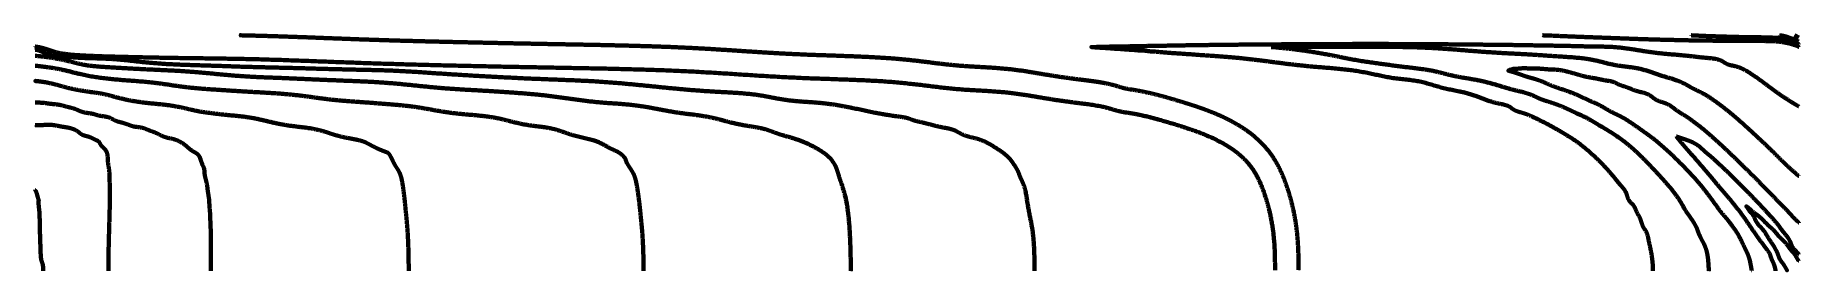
# Model space of a CAD drawing. Header units: millimetres. Extents: x 0 to 150, y 0 to 20.
import ezdxf

# ---------------------------------------------------------------- set-up
doc = ezdxf.new("R2010")
doc.units = ezdxf.units.MM
doc.layers.add('1', color=7, linetype='Continuous', true_color=0xffffff)

msp = doc.modelspace()

# ---------------------------------------------------------------- linework, layer by layer
at = {"layer": '1', "color": 163, "linetype": 'Continuous', "lineweight": 70}
msp.add_line((149.63, 20), (150, 19.81), dxfattribs=at)
for points, knots in [([(17.38, 20), (17.49, 20), (18.31, 19.98), (19.85, 19.94), (22.09, 19.87), (25.03, 19.75), (28.54, 19.62), (32.05, 19.51), (35.57, 19.43), (39.08, 19.35), (42.53, 19.28), (45.87, 19.22), (49.05, 19.16), (52.06, 19.08), (54.96, 18.98), (57.82, 18.82), (60.63, 18.63), (63.39, 18.45), (66.05, 18.33), (68.55, 18.26), (70.85, 18.17), (72.92, 18.05), (74.76, 17.87), (76.37, 17.66), (77.77, 17.49), (79.03, 17.38), (80.3, 17.31), (81.69, 17.24), (83.25, 17.1), (84.87, 16.86), (86.41, 16.58), (87.81, 16.37), (89.02, 16.22), (90.01, 16.1), (90.73, 15.99), (91.18, 15.9), (91.44, 15.84), (91.62, 15.79), (91.8, 15.75), (91.94, 15.71), (92.09, 15.66), (92.21, 15.62), (92.41, 15.56), (92.58, 15.51), (92.89, 15.44), (93.56, 15.35), (94.46, 15.18), (95.38, 14.96), (96.26, 14.72), (97.12, 14.47), (97.97, 14.21), (98.81, 13.94), (99.61, 13.66), (100.36, 13.36), (101.03, 13.07), (101.63, 12.77), (102.15, 12.48), (102.63, 12.19), (103.08, 11.89), (103.52, 11.56), (103.95, 11.19), (104.36, 10.8), (104.76, 10.36), (105.12, 9.89), (105.45, 9.4), (105.74, 8.88), (106, 8.35), (106.23, 7.78), (106.46, 7.16), (106.69, 6.45), (106.91, 5.65), (107.1, 4.77), (107.26, 3.83), (107.37, 2.86), (107.43, 1.89), (107.45, 1.14), (107.45, 0.59), (107.46, 0.23), (107.46, 0.06)], [0, 0, 0, 0, 0, 0, 0.005875, 0.042088, 0.078524, 0.115002, 0.151483, 0.187961, 0.224404, 0.26066, 0.296232, 0.330023, 0.360605, 0.387938, 0.41517, 0.444668, 0.475798, 0.505798, 0.532308, 0.554906, 0.574664, 0.5927, 0.609279, 0.624128, 0.637376, 0.649935, 0.662813, 0.677065, 0.693793, 0.712398, 0.730009, 0.744067, 0.754277, 0.758514, 0.762187, 0.763723, 0.764591, 0.765459, 0.766327, 0.76963, 0.770021, 0.770944, 0.771868, 0.777621, 0.786259, 0.795247, 0.804344, 0.813462, 0.82258, 0.831675, 0.84065, 0.84923, 0.85699, 0.863644, 0.869273, 0.874237, 0.878904, 0.883483, 0.888045, 0.892605, 0.897166, 0.901726, 0.906286, 0.910849, 0.915432, 0.920125, 0.925181, 0.931004, 0.937907, 0.945862, 0.954533, 0.963536, 0.972638, 0.981759, 0.990879, 1, 1, 1, 1, 1, 1]), ([(150, 19.02), (149.94, 19.06), (149.84, 19.11), (149.72, 19.15), (149.59, 19.19), (149.15, 19.32), (148.61, 19.45), (147.86, 19.53), (146.75, 19.51), (145.32, 19.52), (143.85, 19.53), (142.2, 19.55), (140.45, 19.57), (138.7, 19.62), (136.95, 19.66), (135.2, 19.73), (133.45, 19.79), (131.71, 19.86), (130.31, 19.91), (129.26, 19.96), (128.56, 19.99), (128.21, 20)], [0, 0, 0, 0, 0, 0, 0.015702, 0.026778, 0.028578, 0.032233, 0.104762, 0.142233, 0.2, 0.28, 0.36, 0.44, 0.52, 0.6, 0.68, 0.76, 0.84, 0.92, 1, 1, 1, 1, 1, 1]), ([(150, 19.26), (149.98, 19.27), (149.9, 19.31), (149.72, 19.4), (149.44, 19.52), (149.05, 19.64), (148.55, 19.74), (148.05, 19.79), (147.63, 19.81), (147.33, 19.82), (147.13, 19.82), (146.99, 19.82), (146.83, 19.83), (146.57, 19.83), (146.21, 19.84), (145.74, 19.84), (145.2, 19.85), (144.66, 19.86), (144.11, 19.88), (143.64, 19.89), (143.21, 19.9), (142.78, 19.92), (142.34, 19.93), (141.91, 19.95), (141.51, 19.97), (141.19, 19.98), (140.97, 19.99), (140.86, 20)], [0, 0, 0, 0, 0, 0, 0.011362, 0.050794, 0.109524, 0.168254, 0.226984, 0.285714, 0.324266, 0.332271, 0.333333, 0.335158, 0.356204, 0.412698, 0.471429, 0.530159, 0.588889, 0.647619, 0.706349, 0.765079, 0.78446, 0.82381, 0.88254, 0.94127, 1, 1, 1, 1, 1, 1]), ([(0, 19.04), (0.04, 19.03), (0.28, 19.01), (0.66, 18.93), (1.07, 18.8), (1.54, 18.63), (2.21, 18.44), (4.03, 18.24), (7.08, 18.19), (11.45, 18.03), (17.12, 18.08), (23.9, 17.79), (30.7, 17.53), (37.51, 17.38), (44.32, 17.24), (51.14, 17.14), (57.95, 16.89), (64.11, 16.3), (69.63, 16.28), (74.53, 15.99), (78.94, 15.19), (82.96, 15.41), (86.12, 14.47), (88.79, 14.26), (90.79, 13.99), (91.8, 13.65), (92.5, 13.46), (93.84, 13.32), (95.51, 12.87), (97.39, 12.31), (99.43, 11.66), (101.34, 10.71), (102.61, 9.79), (103.73, 8.61), (104.42, 7.04), (105.06, 5.05), (105.36, 3.38), (105.45, 1.77), (105.45, 0.72), (105.46, 0.04)], [0, 0, 0, 0, 0, 0, 0.001972, 0.010381, 0.01752, 0.019013, 0.021669, 0.03291, 0.090909, 0.150505, 0.210101, 0.269697, 0.329293, 0.388889, 0.448485, 0.508081, 0.567677, 0.627273, 0.660101, 0.689899, 0.721645, 0.765657, 0.799677, 0.803763, 0.807657, 0.809339, 0.812753, 0.831818, 0.861616, 0.885354, 0.893939, 0.908838, 0.923737, 0.931818, 0.953535, 0.970202, 1, 1, 1, 1, 1, 1]), ([(0, 18.77), (0.01, 18.77), (0.06, 18.77), (0.21, 18.74), (0.4, 18.69), (0.59, 18.59), (0.81, 18.5), (1.07, 18.42), (1.46, 18.36), (2.33, 18.23), (4.02, 17.96), (6.57, 18.21), (9.79, 17.45), (13.69, 17.53), (17.88, 17.27), (22.1, 17.26), (26.29, 17.05), (30.51, 17.09), (34.69, 16.69), (38.89, 16.49), (43.08, 16.24), (47.3, 16.18), (51.43, 15.79), (55.14, 15.37), (58.44, 15.14), (61.41, 15.09), (64.26, 14.25), (67.02, 14.42), (69.45, 13.87), (71.46, 13.36), (73.18, 13.13), (74.14, 13.01), (74.73, 12.74), (75.46, 12.6), (76.18, 12.43), (76.83, 12.21), (77.56, 12.12), (78.1, 11.98), (78.43, 11.82), (78.87, 11.54), (79.72, 11.28), (80.65, 11.18), (81.41, 10.59), (82.26, 10.12), (82.95, 9.49), (83.25, 9), (83.56, 8.6), (83.72, 8.05), (83.98, 7.54), (84.32, 6.74), (84.36, 5.09), (84.97, 3.57), (84.97, 2.16), (84.99, 0.85), (85, 0)], [0, 0, 0, 0, 0, 0, 0.000426, 0.002845, 0.008378, 0.010258, 0.011184, 0.013298, 0.017142, 0.02994, 0.057447, 0.102128, 0.146809, 0.191489, 0.23617, 0.280851, 0.325532, 0.370213, 0.414894, 0.459574, 0.504255, 0.548936, 0.593617, 0.635816, 0.658156, 0.680496, 0.705674, 0.750355, 0.780851, 0.788709, 0.792964, 0.79774, 0.801277, 0.81522, 0.828583, 0.832441, 0.834341, 0.84042, 0.844741, 0.847917, 0.859929, 0.88227, 0.888652, 0.894238, 0.899823, 0.909574, 0.9125, 0.91516, 0.924823, 0.930496, 0.955319, 1, 1, 1, 1, 1, 1]), ([(69.37, 0), (69.37, 0.01), (69.37, 0.08), (69.37, 0.32), (69.36, 0.99), (69.34, 2.19), (69.28, 3.62), (69.16, 5.13), (68.9, 6.52), (68.52, 7.52), (68.34, 8.09), (68.23, 8.47), (68.14, 8.72), (68.04, 8.94), (67.87, 9.25), (67.5, 9.74), (66.69, 10.32), (65.64, 10.86), (64.52, 11.3), (63.47, 11.5), (62.74, 11.8), (62.1, 12.04), (61.46, 12.17), (60.57, 12.31), (59.06, 12.53), (57.02, 13.34), (54.37, 13.19), (51.46, 14.33), (47.9, 14.09), (44.56, 14.86), (41.1, 15.1), (37.66, 15.35), (34.21, 15.46), (30.79, 15.97), (27.33, 16.11), (23.88, 16.23), (20.43, 16.42), (16.98, 16.47), (13.56, 16.98), (10.35, 17.04), (7.8, 17.2), (5.9, 17.3), (4.64, 17.4), (3.9, 17.54), (3.01, 17.75), (2.18, 17.99), (1.35, 18.12), (0.59, 18.2), (0, 18.26)], [0, 0, 0, 0, 0, 0, 0.000625, 0.004345, 0.015377, 0.042276, 0.076423, 0.091645, 0.100506, 0.104897, 0.111469, 0.115111, 0.116667, 0.117701, 0.120739, 0.134643, 0.153992, 0.179268, 0.192033, 0.197967, 0.201999, 0.204561, 0.223341, 0.233882, 0.255285, 0.299187, 0.343089, 0.386992, 0.430894, 0.474797, 0.518699, 0.562602, 0.606504, 0.650407, 0.694309, 0.738211, 0.782114, 0.826016, 0.869919, 0.913821, 0.941469, 0.944886, 0.946569, 0.950854, 0.962122, 1, 1, 1, 1, 1, 1]), ([(137.6, 0), (137.6, 0.16), (137.59, 0.6), (137.52, 1.14), (137.43, 1.85), (137.2, 2.52), (137.15, 3.34), (136.58, 3.76), (136.68, 4.46), (136.11, 4.9), (136.11, 5.63), (135.4, 5.87), (135.46, 6.6), (134.96, 7.11), (134.46, 7.73), (133.85, 8.48), (133.07, 9.33), (132.11, 10.19), (131.03, 11.11), (129.82, 11.76), (128.79, 12.4), (127.76, 12.88), (127, 13.26), (126.33, 13.48), (125.82, 13.56), (125.26, 14.15), (124.22, 14.14), (123.05, 14.67), (121.61, 15.29), (119.63, 15.36), (117.85, 16.3), (115.76, 16.18), (113.83, 16.75), (111.71, 17.12), (109.45, 17.26), (107.04, 17.48), (104.51, 17.84), (101.85, 18.17), (99.46, 18.28), (97.55, 18.45), (96.12, 18.52), (95.2, 18.63), (94.72, 18.63), (94.34, 18.73), (93.95, 18.68), (93.57, 18.76), (93.18, 18.77), (92.82, 18.79), (92.53, 18.82), (92.2, 18.85), (91.88, 18.85), (91.6, 18.88), (91.29, 18.91), (91.01, 18.92), (90.74, 18.94), (90.54, 18.95), (90.22, 18.97), (90.14, 18.98), (89.62, 19), (90.16, 19), (90.24, 19.01), (90.57, 19.01), (90.75, 19.02), (90.99, 19.02), (91.17, 19.03), (91.52, 19.04), (92.25, 19.05), (93.42, 19.07), (95.08, 19.1), (97.27, 19.14), (99.85, 19.18), (102.62, 19.21), (105.51, 19.23), (108.45, 19.25), (111.41, 19.26), (114.37, 19.27), (117.33, 19.25), (120.24, 19.24), (123.07, 19.2), (125.76, 19.19), (128.22, 19.12), (130.41, 19.12), (132.36, 19.02), (134.15, 19.07), (135.84, 18.84), (137.52, 18.51), (139.23, 18.37), (140.81, 18.27), (142.1, 18.04), (143.13, 18.06), (143.66, 17.7), (144.08, 17.44), (144.75, 17.41), (145.51, 17.03), (146.41, 16.45), (147.54, 15.59), (148.47, 14.88), (149.24, 14.42), (149.74, 14.11), (150, 13.96)], [0, 0, 0, 0, 0, 0, 0.007094, 0.018205, 0.02453, 0.027927, 0.033064, 0.039345, 0.045314, 0.050663, 0.055441, 0.060022, 0.064826, 0.071442, 0.079909, 0.089962, 0.101368, 0.113747, 0.12657, 0.13997, 0.148242, 0.15411, 0.161403, 0.163671, 0.169603, 0.170476, 0.185975, 0.202643, 0.219402, 0.236216, 0.253223, 0.270378, 0.287896, 0.306405, 0.327246, 0.349732, 0.373404, 0.397592, 0.420315, 0.428877, 0.431626, 0.434375, 0.437124, 0.44055, 0.445371, 0.44812, 0.450869, 0.453618, 0.455736, 0.458016, 0.462088, 0.464206, 0.466324, 0.468441, 0.470559, 0.472481, 0.474579, 0.476482, 0.478385, 0.480288, 0.484094, 0.485499, 0.485997, 0.4879, 0.489803, 0.492086, 0.500233, 0.51737, 0.53747, 0.560794, 0.585185, 0.610163, 0.635391, 0.660682, 0.685973, 0.711233, 0.736404, 0.761218, 0.784824, 0.806502, 0.825714, 0.841296, 0.854568, 0.867947, 0.882272, 0.898442, 0.91446, 0.928646, 0.934288, 0.939394, 0.940516, 0.94072, 0.949572, 0.962051, 0.974701, 0.98735, 1, 1, 1, 1, 1, 1]), ([(150, 8.06), (149.75, 8.26), (149.01, 8.87), (147.92, 10.06), (146.36, 11.45), (144.73, 13.04), (143.13, 14.26), (142.01, 15.02), (141.28, 15.34), (140.86, 15.56), (140.34, 15.86), (139.64, 16.26), (138.41, 16.44), (137.19, 17.07), (135.76, 17.33), (134.48, 17.38), (133.18, 17.77), (131.62, 18.12), (129.63, 18.17), (127.23, 18.41), (124.34, 18.47), (121.16, 18.77), (117.95, 19.02), (114.75, 19.02), (111.85, 19.04), (109.29, 19.01), (107.36, 19.05), (106.08, 18.96), (105.44, 18.99), (105.12, 19)], [0, 0, 0, 0, 0, 0, 0.033333, 0.1, 0.166667, 0.216667, 0.237351, 0.240242, 0.241667, 0.25, 0.266667, 0.3, 0.325, 0.366667, 0.394773, 0.415385, 0.433333, 0.466667, 0.533333, 0.6, 0.666667, 0.733333, 0.8, 0.866667, 0.933333, 0.966667, 1, 1, 1, 1, 1, 1]), ([(142.36, 0), (142.36, 0.01), (142.35, 0.05), (142.34, 0.28), (142.32, 0.64), (142.29, 1.04), (142.22, 1.5), (142.07, 2.01), (141.9, 2.36), (141.76, 2.6), (141.64, 2.83), (141.56, 3.02), (141.5, 3.14), (141.46, 3.25), (141.42, 3.37), (141.34, 3.59), (141.18, 3.93), (140.98, 4.27), (140.64, 4.69), (140.24, 5.32), (139.73, 6.27), (138.86, 7.34), (137.64, 8.64), (136.26, 10.13), (134.69, 11.45), (133.16, 12.22), (132.07, 12.99), (130.92, 13.43), (130.11, 13.88), (129.4, 14.14), (128.81, 14.33), (128.26, 14.5), (128.02, 14.6), (127.82, 14.68), (127.66, 14.76), (127.33, 14.92), (126.62, 15.19), (125.45, 15.37), (124.27, 15.84), (122.95, 16.18), (121.47, 16.38), (120.27, 16.62), (119.24, 16.93), (117.92, 17.17), (116.2, 17.32), (114.4, 17.61), (112.27, 17.83), (110.05, 18.4), (108.24, 18.65), (106.89, 18.85), (105.97, 18.93), (105.52, 18.97)], [0, 0, 0, 0, 0, 0, 0.000703, 0.005051, 0.025484, 0.040283, 0.043925, 0.052721, 0.065624, 0.070306, 0.071429, 0.072552, 0.076538, 0.081158, 0.083333, 0.085657, 0.099723, 0.119462, 0.125407, 0.143376, 0.170732, 0.221951, 0.273171, 0.32439, 0.371138, 0.396748, 0.413907, 0.422358, 0.462602, 0.475036, 0.482038, 0.484415, 0.486885, 0.4919, 0.49931, 0.502755, 0.525203, 0.572358, 0.623577, 0.644004, 0.654065, 0.692683, 0.709585, 0.743902, 0.795122, 0.846341, 0.897561, 0.94878, 1, 1, 1, 1, 1, 1]), ([(50.2, 9.5), (50.16, 9.56), (49.98, 9.8), (49.62, 10.14), (48.71, 10.34), (47.75, 11.34), (45.87, 11.12), (44.23, 12.41), (41.82, 12.09), (39.7, 13.07), (37.22, 13.23), (34.83, 13.39), (32.46, 14), (30.03, 14.13), (27.61, 14.36), (25.18, 14.46), (22.79, 14.9), (20.25, 15.11), (17.71, 15.21), (15.17, 15.41), (12.63, 15.52), (10.15, 16.07), (7.9, 16.13), (5.86, 16.33), (3.82, 16.62), (2.37, 17.13), (1.24, 17.27), (0.49, 17.36), (0, 17.42)], [0, 0, 0, 0, 0, 0, 0.009058, 0.025121, 0.051625, 0.085185, 0.126839, 0.173034, 0.220293, 0.267631, 0.314974, 0.362317, 0.409659, 0.457002, 0.504345, 0.551688, 0.59903, 0.646373, 0.704827, 0.752169, 0.799512, 0.846855, 0.894202, 0.922222, 0.952657, 1, 1, 1, 1, 1, 1]), ([(125.3, 17), (125.3, 17), (125.32, 16.99), (125.43, 16.96), (125.65, 16.9), (125.92, 16.81), (126.21, 16.72), (126.5, 16.61), (126.8, 16.5), (127.12, 16.41), (127.5, 16.31), (127.98, 16.17), (128.61, 15.88), (129.4, 15.54), (130.37, 15.28), (131.3, 14.9), (132.17, 14.42), (132.97, 14.15), (133.58, 13.76), (134.19, 13.4), (135.01, 13.08), (135.85, 12.5), (136.85, 11.79), (137.97, 11), (138.98, 10.08), (139.96, 9.12), (140.88, 8.17), (141.67, 7.29), (142.31, 6.45), (142.78, 5.81), (143.1, 5.37), (143.31, 5.09), (143.5, 4.86), (143.73, 4.58), (144.13, 4.12), (144.57, 3.52), (145.03, 2.83), (145.3, 2.13), (145.57, 1.62), (145.78, 1.14), (145.87, 0.77), (145.92, 0.49), (145.96, 0.25), (146, 0.03)], [0, 0, 0, 0, 0, 0, 0.00049, 0.003889, 0.020901, 0.040208, 0.051617, 0.055492, 0.059994, 0.077928, 0.100777, 0.12215, 0.145127, 0.183784, 0.232432, 0.281081, 0.3, 0.32545, 0.334575, 0.361029, 0.409009, 0.457658, 0.506306, 0.554955, 0.603604, 0.652252, 0.700901, 0.741441, 0.765766, 0.791978, 0.796549, 0.798518, 0.802595, 0.820638, 0.856757, 0.904657, 0.931587, 0.950432, 0.95533, 0.961458, 1, 1, 1, 1, 1, 1]), ([(150, 4.08), (149.92, 4.16), (149.73, 4.35), (149.41, 4.66), (149.02, 5.14), (148.43, 5.67), (147.87, 6.31), (147.25, 6.89), (146.67, 7.51), (146.06, 8.11), (145.46, 8.71), (144.85, 9.31), (144.24, 9.89), (143.62, 10.49), (142.99, 11.06), (142.36, 11.62), (141.72, 12.18), (141.03, 12.66), (140.39, 13.18), (139.67, 13.51), (139.15, 14.06), (138.47, 14.32), (137.8, 14.44), (137.33, 15.03), (136.63, 15.17), (135.98, 15.28), (135.38, 15.66), (134.73, 15.71), (134.23, 16.15), (133.58, 16.12), (133.04, 16.29), (132.42, 16.39), (131.78, 16.48), (131.12, 16.71), (130.39, 16.88), (129.63, 17.13), (128.77, 17.05), (128.04, 17.2), (127.42, 17.18), (126.96, 17.18), (126.62, 17.22), (126.41, 17.18), (126.26, 17.21), (126.11, 17.16), (125.96, 17.12), (125.84, 17.18), (125.71, 17.14), (125.61, 17.13), (125.53, 17.06), (125.46, 17.08), (125.42, 17.08)], [0, 0, 0, 0, 0, 0, 0.018129, 0.047368, 0.076608, 0.105848, 0.135087, 0.164327, 0.193566, 0.222806, 0.252045, 0.281285, 0.310524, 0.339764, 0.369002, 0.398234, 0.427394, 0.456209, 0.483987, 0.50983, 0.533346, 0.555223, 0.577261, 0.601261, 0.626535, 0.650706, 0.67285, 0.693422, 0.7133, 0.733125, 0.75325, 0.774643, 0.799009, 0.825832, 0.854127, 0.883092, 0.912281, 0.94152, 0.955556, 0.959259, 0.962963, 0.97076, 0.977778, 0.981481, 0.985185, 0.988889, 0.992593, 1, 1, 1, 1, 1, 1]), ([(0, 16.12), (0.01, 16.12), (0.09, 16.11), (0.41, 16.08), (0.93, 16.02), (1.54, 15.87), (2.23, 15.69), (3.05, 15.45), (3.9, 15.31), (4.73, 15.16), (5.66, 15.09), (6.67, 14.79), (7.77, 14.5), (8.96, 14.3), (10.29, 14.17), (11.56, 14.07), (12.63, 13.83), (13.42, 13.64), (14.05, 13.51), (14.69, 13.42), (15.51, 13.32), (16.59, 13.18), (17.98, 13.12), (19.47, 12.78), (20.91, 12.39), (22.25, 12.24), (23.55, 12.11), (24.57, 11.86), (25.29, 11.58), (26.02, 11.38), (26.69, 11.25), (27.12, 11.18), (27.51, 11.1), (27.97, 10.96), (28.3, 10.8), (28.72, 10.57), (29.13, 10.35), (29.55, 10.2), (29.84, 10.08), (30.03, 10.01)], [0, 0, 0, 0, 0, 0, 0.001913, 0.013293, 0.051515, 0.084343, 0.103119, 0.118182, 0.153535, 0.192834, 0.221212, 0.252525, 0.288889, 0.339394, 0.389899, 0.436869, 0.458242, 0.466594, 0.470707, 0.49596, 0.542424, 0.592929, 0.643434, 0.693939, 0.744444, 0.783785, 0.812121, 0.853376, 0.865017, 0.870165, 0.906403, 0.922422, 0.925035, 0.9284, 0.949495, 0.966667, 1, 1, 1, 1, 1, 1]), ([(0, 14.29), (0.11, 14.29), (0.37, 14.27), (0.78, 14.3), (1.31, 14.11), (2.04, 14.19), (2.71, 13.86), (3.46, 13.83), (4.04, 13.31), (4.85, 13.48), (5.47, 13.02), (6.3, 13.22), (6.84, 12.55), (7.63, 12.66), (8.22, 12.13), (9.03, 12.29), (9.67, 11.87), (10.38, 11.74), (10.97, 11.25), (11.76, 11.26), (12.4, 10.95), (13.02, 10.48), (13.36, 10.07), (13.92, 9.96), (13.99, 9.62), (14.05, 9.5)], [0, 0, 0, 0, 0, 0, 0.037037, 0.085185, 0.133333, 0.18148, 0.229628, 0.277776, 0.325924, 0.374072, 0.42222, 0.470368, 0.518515, 0.566663, 0.614811, 0.662959, 0.711107, 0.759255, 0.807403, 0.855551, 0.903704, 0.951852, 1, 1, 1, 1, 1, 1]), ([(5.4, 11), (5.35, 11.02), (5.21, 11.08), (4.99, 11.18), (4.74, 11.32), (4.47, 11.42), (4.23, 11.46), (4, 11.54), (3.8, 11.67), (3.58, 11.89), (3.25, 12.05), (2.79, 12.17), (2.33, 12.22), (1.87, 12.31), (1.41, 12.42), (0.94, 12.39), (0.56, 12.37), (0.28, 12.36), (0.09, 12.36), (0, 12.36)], [0, 0, 0, 0, 0, 0, 0.048718, 0.130769, 0.212821, 0.247701, 0.255056, 0.26488, 0.34359, 0.425641, 0.507692, 0.589744, 0.671795, 0.753846, 0.835897, 0.917949, 1, 1, 1, 1, 1, 1]), ([(6.22, 0), (6.22, 0.1), (6.22, 0.39), (6.22, 0.85), (6.24, 1.49), (6.24, 2.3), (6.28, 3.2), (6.29, 4.09), (6.34, 4.99), (6.32, 5.87), (6.39, 6.79), (6.28, 7.64), (6.39, 8.6), (5.99, 9.37), (6.37, 10.27), (5.56, 10.51), (5.5, 10.84), (5.4, 11)], [0, 0, 0, 0, 0, 0, 0.046154, 0.12564, 0.205127, 0.284614, 0.3641, 0.443587, 0.523074, 0.602561, 0.682047, 0.761534, 0.841021, 0.920513, 1, 1, 1, 1, 1, 1]), ([(139.59, 11.41), (139.63, 11.39), (139.78, 11.34), (140.08, 11.24), (140.39, 11.15), (140.71, 11.02), (141.02, 10.89), (141.31, 10.73), (141.6, 10.52), (141.97, 10.15), (142.52, 9.74), (143.1, 9.16), (143.77, 8.58), (144.39, 7.94), (145.03, 7.33), (145.65, 6.69), (146.27, 6.06), (146.89, 5.42), (147.47, 4.76), (148.09, 4.12), (148.51, 3.52), (148.86, 3.08), (149.15, 2.73), (149.28, 2.45), (149.34, 2.3), (149.44, 2.02), (149.62, 1.8), (149.8, 1.66), (149.91, 1.52), (150, 1.4)], [0, 0, 0, 0, 0, 0, 0.012072, 0.053968, 0.10721, 0.113652, 0.116824, 0.126815, 0.168254, 0.228571, 0.288889, 0.349206, 0.409524, 0.469841, 0.530159, 0.590476, 0.650794, 0.711111, 0.771429, 0.831746, 0.892063, 0.899387, 0.902994, 0.925187, 0.938697, 0.947313, 1, 1, 1, 1, 1, 1]), ([(147.53, 1.46), (147.36, 1.7), (146.96, 2.23), (146.5, 2.87), (146.01, 3.56), (145.43, 4.41), (144.76, 5.32), (144.04, 6.19), (143.14, 7.24), (142.05, 8.55), (141.07, 9.69), (140.3, 10.52), (139.83, 11.11), (139.59, 11.41)], [0, 0, 0, 0, 0, 0, 0.114286, 0.261905, 0.309762, 0.333333, 0.409524, 0.557143, 0.704762, 0.852381, 1, 1, 1, 1, 1, 1]), ([(14.05, 9.5), (14.06, 9.47), (14.05, 9.44), (14.08, 9.4), (14.09, 9.35), (14.12, 9.3), (14.12, 9.26), (14.14, 9.23), (14.14, 9.2), (14.19, 9.15), (14.17, 8.99), (14.44, 8.76), (14.34, 8.36), (14.45, 7.86), (14.66, 7.31), (14.64, 6.69), (14.83, 6.12), (14.78, 5.5), (14.9, 4.92), (14.87, 4.31), (14.93, 3.72), (14.92, 3.11), (14.94, 2.51), (14.93, 1.91), (14.94, 1.29), (14.94, 0.78), (14.94, 0.4), (14.94, 0.14), (14.94, 0)], [0, 0, 0, 0, 0, 0, 0.014815, 0.018519, 0.022222, 0.025926, 0.02963, 0.033333, 0.037037, 0.040741, 0.051389, 0.113889, 0.176388, 0.238887, 0.301387, 0.363887, 0.426386, 0.488886, 0.551386, 0.613885, 0.676385, 0.738884, 0.801384, 0.863884, 0.926389, 1, 1, 1, 1, 1, 1]), ([(30.03, 10.01), (30.08, 9.94), (30.19, 9.79), (30.29, 9.59), (30.4, 9.36), (30.55, 9.05), (30.7, 8.8), (30.82, 8.63), (30.97, 8.38), (31.13, 7.98), (31.23, 7.51), (31.31, 6.9), (31.41, 6.16), (31.48, 5.39), (31.56, 4.63), (31.63, 3.86), (31.69, 3.09), (31.72, 2.32), (31.75, 1.55), (31.76, 0.93), (31.76, 0.46), (31.77, 0.15), (31.77, 0)], [0, 0, 0, 0, 0, 0, 0.041176, 0.091265, 0.110872, 0.120053, 0.169412, 0.182225, 0.193029, 0.254902, 0.329412, 0.403922, 0.478431, 0.552941, 0.627451, 0.701961, 0.776471, 0.85098, 0.92549, 1, 1, 1, 1, 1, 1]), ([(51.75, 0), (51.75, 0.08), (51.74, 0.3), (51.74, 0.66), (51.73, 1.16), (51.71, 1.8), (51.68, 2.51), (51.64, 3.22), (51.57, 3.93), (51.5, 4.63), (51.43, 5.34), (51.35, 6.04), (51.26, 6.71), (51.17, 7.27), (51.07, 7.75), (50.95, 8.1), (50.85, 8.31), (50.78, 8.42), (50.69, 8.57), (50.55, 8.78), (50.43, 8.97), (50.29, 9.16), (50.24, 9.37), (50.2, 9.5)], [0, 0, 0, 0, 0, 0, 0.039216, 0.111765, 0.184314, 0.256863, 0.329412, 0.401961, 0.47451, 0.547059, 0.619608, 0.692157, 0.764706, 0.820072, 0.83748, 0.871728, 0.881773, 0.883405, 0.88672, 0.927451, 1, 1, 1, 1, 1, 1]), ([(0.65, 0.5), (0.65, 0.5), (0.65, 0.51), (0.64, 0.52), (0.62, 0.58), (0.6, 0.65), (0.57, 0.72), (0.54, 0.81), (0.52, 0.88), (0.51, 0.92), (0.5, 0.99), (0.48, 1.09), (0.47, 1.19), (0.46, 1.32), (0.46, 1.46), (0.45, 1.61), (0.45, 1.73), (0.44, 1.87), (0.44, 2.03), (0.43, 2.19), (0.43, 2.31), (0.43, 2.41), (0.42, 2.5), (0.42, 2.58), (0.42, 2.71), (0.41, 2.87), (0.4, 3.09), (0.4, 3.34), (0.39, 3.57), (0.39, 3.75), (0.39, 3.89), (0.38, 3.98), (0.38, 4.06), (0.38, 4.17), (0.38, 4.32), (0.37, 4.5), (0.37, 4.69), (0.36, 4.84), (0.35, 4.95), (0.35, 5), (0.35, 5.03), (0.34, 5.07), (0.33, 5.17), (0.32, 5.31), (0.29, 5.5), (0.28, 5.69), (0.28, 5.85), (0.29, 5.95), (0.29, 6)], [0, 0, 0, 0, 0, 0, 0.000625, 0.004285, 0.018931, 0.052247, 0.066888, 0.076033, 0.082686, 0.087155, 0.09494, 0.12439, 0.168265, 0.181777, 0.199636, 0.220367, 0.260163, 0.275724, 0.307317, 0.348659, 0.36073, 0.365142, 0.371641, 0.385068, 0.423577, 0.470732, 0.517886, 0.565041, 0.608315, 0.631005, 0.637195, 0.639552, 0.646747, 0.681301, 0.728455, 0.77561, 0.805082, 0.817429, 0.821278, 0.822208, 0.824095, 0.829319, 0.858537, 0.905691, 0.952846, 1, 1, 1, 1, 1, 1]), ([(149, 0.04), (149, 0.04), (148.99, 0.06), (148.96, 0.11), (148.89, 0.24), (148.77, 0.45), (148.62, 0.67), (148.37, 0.93), (148.25, 1.36), (148.07, 1.77), (147.83, 2.23), (147.43, 2.67), (147.18, 3.26), (146.75, 3.74), (146.27, 4.13), (146.24, 4.78), (145.82, 4.96), (145.67, 5.31), (145.55, 5.45), (145.54, 5.47), (145.56, 5.46), (145.7, 5.35), (145.99, 5.13), (146.25, 4.85), (146.77, 4.58), (147.13, 4.09), (147.57, 3.7), (147.97, 3.39), (148.22, 2.99), (148.55, 2.68), (148.9, 2.38), (149.13, 2.01), (149.38, 1.7), (149.63, 1.43), (149.77, 1.22), (149.84, 1.07), (149.89, 0.98), (149.95, 0.92), (149.98, 0.88), (150, 0.86)], [0, 0, 0, 0, 0, 0, 0.000878, 0.005663, 0.021611, 0.060606, 0.088715, 0.107106, 0.139394, 0.187879, 0.236364, 0.284848, 0.333333, 0.381818, 0.430303, 0.473359, 0.492786, 0.498767, 0.5, 0.501847, 0.510759, 0.527215, 0.569697, 0.618182, 0.666667, 0.715152, 0.763636, 0.793417, 0.812226, 0.842424, 0.890909, 0.936941, 0.958927, 0.967129, 0.980551, 0.987879, 1, 1, 1, 1, 1, 1])]:
    msp.add_open_spline(points, degree=5, knots=knots, dxfattribs=at)
for points in [[(149.98, 19.5), (149.66, 19.62), (149.34, 19.74), (149.03, 19.91), (148.71, 19.96), (148.38, 20)], [(125.42, 17.08), (125.4, 17.06), (125.37, 17.05), (125.35, 17.03), (125.32, 17.02), (125.3, 17)], [(0.29, 6), (0.23, 6.17), (0.17, 6.35), (0.16, 6.54), (0.08, 6.7), (0, 6.86)], [(0.67, 0), (0.66, 0.1), (0.66, 0.2), (0.66, 0.3), (0.66, 0.4), (0.65, 0.5)], [(148.03, 0), (147.98, 0.3), (147.93, 0.6), (147.7, 0.86), (147.62, 1.16), (147.54, 1.46)]]:
    msp.add_open_spline(points, degree=5, dxfattribs=at)

doc.saveas('drawing.dxf')
